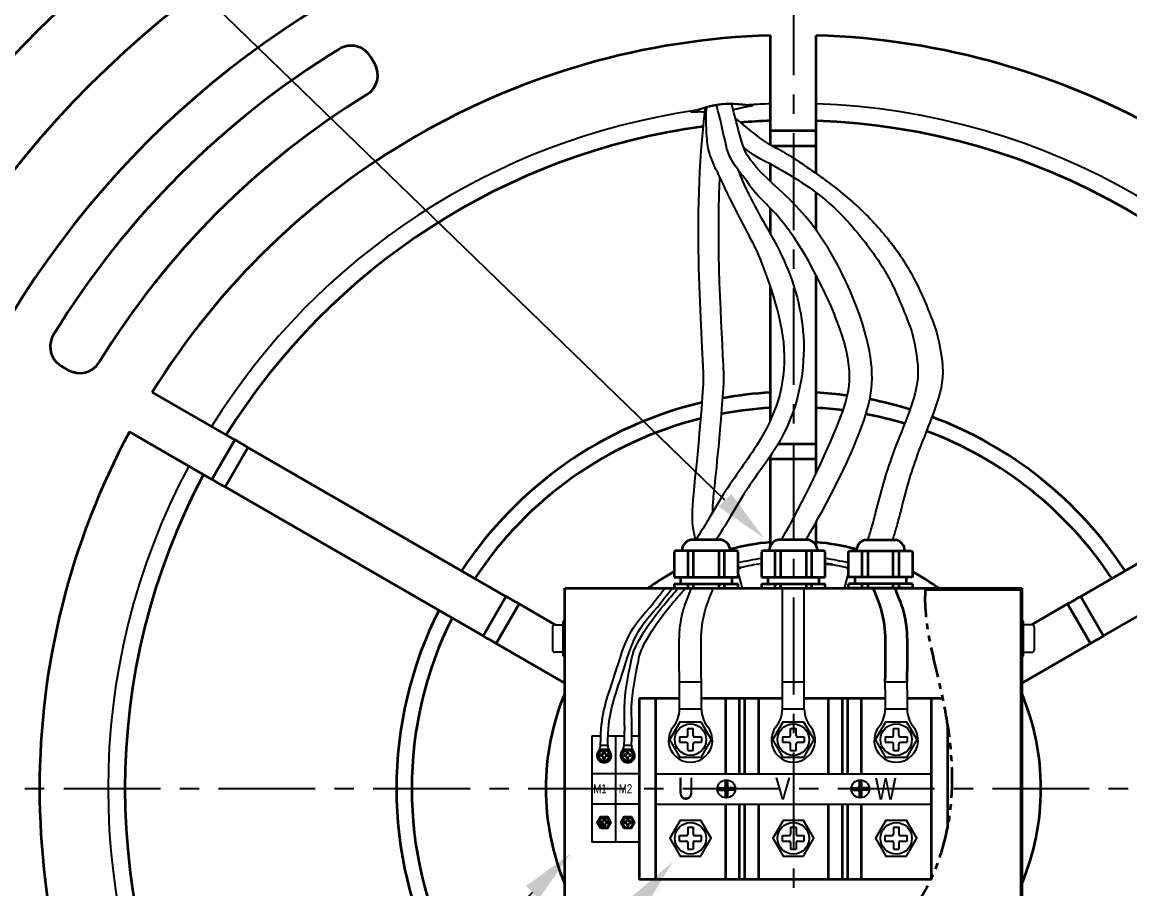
# Model space of a CAD drawing. Header units: millimetres. Extents: x -13 to 15102, y -1400 to 6249.
# Drawn here: x 3370 to 4097, y 4466 to 5035 of the extents above; entities that cross this region are included whole.
import ezdxf
from ezdxf import colors
from ezdxf.entities.mleader import LeaderData, LeaderLine
from ezdxf.math import Vec2, Vec3

# ---------------------------------------------------------------- set-up
doc = ezdxf.new("R2010")
doc.units = ezdxf.units.MM
doc.header["$LTSCALE"] = 2
for name, pattern in [('CENTER', [10.16, 6.35, -1.27, 1.27, -1.27]), ('CENTER8', [6.35, 3.96875, -0.79375, 0.79375, -0.79375]), ('PHANTOM', [2.5, 1.25, -0.25, 0.25, -0.25, 0.25, -0.25])]:
    doc.linetypes.add(name, pattern=pattern)
for name, color, linetype in [('1轮廓实线层', 7, 'Continuous'), ('3中心线层', 1, 'CENTER8'), ('C', 1, 'CENTER'), ('D', 3, 'Continuous')]:
    doc.layers.add(name, color=color, linetype=linetype)
doc.layers.add('도면(외곽선)', color=7, linetype='Continuous', lineweight=35)
doc.styles.add('ROMANS', font='romans.shx', dxfattribs={"width": 0.8, "height": 3})
doc.styles.get("Standard").update_dxf_attribs({"font": 'isocp.shx', "height": 34, "bigfont": 'whgtxt.shx'})

msp = doc.modelspace()

# ---------------------------------------------------------------- linework, layer by layer
at = {"lineweight": 35}
for p, q in [((3861.44138, 4963.80868), (3861.44138, 5026.2846)), ((3891.44138, 4963.80868), (3891.44138, 5026.2846)), ((3601.69201, 5007.68852), (3599.19109, 5012.02022)), ((3861.44138, 4963.80868), (3891.44138, 4963.80868)), ((3861.44138, 4954.19884), (3861.44138, 4963.80868)), ((3891.44138, 4953.80866), (3891.44138, 4963.80868)), ((3862.10876, 4953.80866), (3891.44138, 4953.80866)), ((3891.44138, 4935.58011), (3891.44138, 4953.80866)), ((3861.44138, 4930.35004), (3861.44138, 4941.85984)), ((3891.44138, 4898.3281), (3891.44138, 4923.06743)), ((3861.44138, 4895.80664), (3861.44138, 4912.75017)), ((3891.44138, 4758.24223), (3891.44138, 4868.86895)), ((3861.44138, 4773.68862), (3861.44138, 4860.84248)), ((3396.22982, 4809.05896), (3400.56153, 4806.55804)), ((3509.8184, 4760.79904), (3455.71264, 4792.03703)), ((3494.81841, 4734.81829), (3440.71265, 4766.05626)), ((3494.81841, 4734.81829), (3509.8184, 4760.79904)), ((3503.47867, 4729.81829), (3518.47865, 4755.79905)), ((3687.84416, 4658.01583), (3518.47865, 4755.79905)), ((3866.48353, 4758.24223), (3891.44138, 4758.24223)), ((3891.44138, 4748.24222), (3891.44138, 4758.24223)), ((4065.0386, 4658.01583), (4234.40411, 4755.79905)), ((3861.44138, 4748.24222), (3861.44138, 4750.32753)), ((3861.44138, 4748.24222), (3891.44138, 4748.24222)), ((3861.44138, 4691.38156), (3861.44138, 4748.24222)), ((3891.44138, 4738.76653), (3891.44138, 4748.24222)), ((3672.84416, 4632.03506), (3503.47867, 4729.81829)), ((4080.0386, 4632.03506), (4249.40409, 4729.81829)), ((3891.44138, 4691.38151), (3891.44138, 4706.91317)), ((3726.44138, 4400.30867), (3726.44138, 4663.30867)), ((3726.44138, 4663.30867), (4026.44138, 4663.30867)), ((4026.44138, 4663.30867), (4026.44138, 4400.30867)), ((3672.84416, 4632.03506), (3687.84416, 4658.01583)), ((3681.50442, 4627.03507), (3696.50442, 4653.01582)), ((3720.13723, 4639.37141), (3696.50442, 4653.01582)), ((4032.74553, 4639.37141), (4056.37834, 4653.01582)), ((4056.37834, 4653.01582), (4071.37834, 4627.03507)), ((4065.0386, 4658.01583), (4080.0386, 4632.03506)), ((3726.44138, 4601.0907), (3681.50442, 4627.03507)), ((4026.44138, 4601.0907), (4071.37834, 4627.03507))]:
    msp.add_line(p, q, dxfattribs=at)
at = {"color": 4, "lineweight": 35}
for p, q in [((3798.25359, 4670.5811), (3840.14896, 4670.5811)), ((3802.36335, 4670.5811), (3802.36335, 4666.2099)), ((3836.03919, 4670.5811), (3836.03919, 4666.2099)), ((3855.49369, 4670.5811), (3897.38907, 4670.5811)), ((3859.60346, 4670.5811), (3859.60346, 4666.2099)), ((3893.2793, 4670.5811), (3893.2793, 4666.2099)), ((3954.62918, 4670.5811), (3912.7338, 4670.5811)), ((3916.84357, 4670.5811), (3916.84357, 4666.2099)), ((3950.51941, 4670.5811), (3950.51941, 4666.2099)), ((3798.25359, 4666.2099), (3840.14896, 4666.2099)), ((3798.25359, 4663.30867), (3840.14896, 4663.30867)), ((3855.49369, 4666.2099), (3897.38907, 4666.2099)), ((3855.49369, 4663.30867), (3897.38907, 4663.30867)), ((3954.62918, 4666.2099), (3912.7338, 4666.2099)), ((3954.62918, 4663.30867), (3912.7338, 4663.30867))]:
    msp.add_line(p, q, dxfattribs=at)
at = {"color": 2}
msp.add_line((4025.44138, 4662.30867), (4025.44138, 4423.9853), dxfattribs=at)
at = {"color": 7, "linetype": 'Continuous'}
for p, q in [((3719.87158, 4639.37141), (3725.44158, 4639.37141)), ((4033.01118, 4639.37141), (4027.44118, 4639.37141)), ((3718.37157, 4637.87142), (3718.37157, 4622.87142)), ((4034.51119, 4637.87142), (4034.51119, 4622.87142)), ((3725.44158, 4621.37141), (3719.87157, 4621.37141)), ((4027.44118, 4621.37141), (4033.01119, 4621.37141))]:
    msp.add_line(p, q, dxfattribs=at)
at = {"color": 4}
for p, q in [((3744.21184, 4566.4695), (3750.12155, 4566.4695)), ((3744.21184, 4566.4695), (3744.21184, 4496.76919)), ((3754.87355, 4566.4695), (3765.70361, 4566.4695)), ((3759.70161, 4566.4695), (3759.70161, 4496.76919)), ((3770.45561, 4566.4695), (3775.19138, 4566.4695)), ((3801.77199, 4565.81934), (3801.77199, 4562.21934)), ((3816.11077, 4565.81934), (3816.11077, 4562.21934)), ((3869.27199, 4565.81934), (3869.27199, 4562.21934)), ((3883.61077, 4565.81934), (3883.61077, 4562.21934)), ((3936.77199, 4565.81934), (3936.77199, 4562.21934)), ((3951.11077, 4565.81934), (3951.11077, 4562.21934)), ((3749.89197, 4554.2784), (3749.89197, 4553.0904)), ((3754.62377, 4554.2784), (3754.62377, 4553.0904)), ((3765.38174, 4554.2784), (3765.38174, 4553.0904)), ((3770.11354, 4554.2784), (3770.11354, 4553.0904)), ((3775.19138, 4541.51934), (3744.21184, 4541.51934)), ((3785.99138, 4541.51934), (3966.89138, 4541.51934)), ((3775.19138, 4521.71934), (3744.21184, 4521.71934)), ((3785.99138, 4521.71934), (3966.89138, 4521.71934)), ((3749.89197, 4508.96029), (3749.89197, 4510.14829)), ((3754.62377, 4508.96029), (3754.62377, 4510.14829)), ((3765.38174, 4508.96029), (3765.38174, 4510.14829)), ((3770.11354, 4508.96029), (3770.11354, 4510.14829)), ((3801.77199, 4497.41934), (3801.77199, 4501.01934)), ((3816.11077, 4497.41934), (3816.11077, 4501.01934)), ((3869.27199, 4497.41934), (3869.27199, 4501.01934)), ((3883.61077, 4497.41934), (3883.61077, 4501.01934)), ((3936.77199, 4497.41934), (3936.77199, 4501.01934)), ((3951.11077, 4497.41934), (3951.11077, 4501.01934)), ((3775.19138, 4496.76919), (3744.21184, 4496.76919))]:
    msp.add_line(p, q, dxfattribs=at)
at = {"flags": 128}
for points in [[(3846.70529, 4980.65179), (3846.7951, 4980.63838), (3847.30867, 4980.62923)], [(3812.20793, 4977.02595), (3812.12288, 4976.99418), (3811.62242, 4976.87846)]]:
    msp.add_lwpolyline(points, dxfattribs=at)
at = {"lineweight": 35, "flags": 128}
for points in [[(3518.47865, 4755.79905), (3516.59485, 4756.88667), (3514.89147, 4757.87012), (3513.39763, 4758.73258), (3512.13892, 4759.45931), (3511.13685, 4760.03785), (3510.4086, 4760.45831), (3509.96657, 4760.7135), (3509.8184, 4760.79904)], [(3503.47867, 4729.81829), (3501.59486, 4730.9059), (3499.89145, 4731.88936), (3498.39764, 4732.75182), (3497.13891, 4733.47854), (3496.13687, 4734.05708), (3495.40859, 4734.47754), (3494.96659, 4734.73274), (3494.81841, 4734.81829)], [(3696.50442, 4653.01582), (3695.3716, 4653.66986), (3694.24365, 4654.32109), (3693.12536, 4654.96673), (3692.02154, 4655.60401), (3690.93693, 4656.23022), (3689.87615, 4656.84266), (3688.84376, 4657.43872), (3687.84416, 4658.01583)], [(4056.37834, 4653.01582), (4057.51116, 4653.66986), (4058.63912, 4654.32109), (4059.7574, 4654.96673), (4060.86122, 4655.60401), (4061.94583, 4656.23022), (4063.00662, 4656.84266), (4064.039, 4657.43872), (4065.0386, 4658.01583)], [(3681.50442, 4627.03507), (3680.3716, 4627.68909), (3679.24365, 4628.34033), (3678.12536, 4628.98596), (3677.02154, 4629.62326), (3675.93693, 4630.24946), (3674.87614, 4630.8619), (3673.84376, 4631.45795), (3672.84416, 4632.03506)], [(4071.37834, 4627.03507), (4072.51116, 4627.68909), (4073.63912, 4628.34033), (4074.7574, 4628.98596), (4075.86122, 4629.62326), (4076.94583, 4630.24946), (4078.00662, 4630.8619), (4079.039, 4631.45795), (4080.0386, 4632.03506)]]:
    msp.add_lwpolyline(points, dxfattribs=at)
at = {"color": 2}
msp.add_lwpolyline([(3963.26937, 4662.30867), (4025.44138, 4662.30867)], dxfattribs=at)
for points in [[(3725.44158, 4641.73156), (3726.44138, 4641.73156), (3726.44138, 4619.01126), (3725.44158, 4619.01126)], [(4027.44118, 4641.73156), (4026.44138, 4641.73156), (4026.44138, 4619.01126), (4027.44118, 4619.01126)]]:
    msp.add_lwpolyline(points, close=True)
at = {"color": 4}
for points in [[(3815.69638, 4575.71934), (3822.45138, 4564.01934), (3815.69638, 4552.31934), (3802.18638, 4552.31934), (3795.43138, 4564.01934), (3802.18638, 4575.71934)], [(3883.19638, 4575.71934), (3889.95138, 4564.01934), (3883.19638, 4552.31934), (3869.68638, 4552.31934), (3862.93138, 4564.01934), (3869.68638, 4575.71934)], [(3950.69638, 4575.71934), (3957.45138, 4564.01934), (3950.69638, 4552.31934), (3937.18638, 4552.31934), (3930.43138, 4564.01934), (3937.18638, 4575.71934)], [(3750.02872, 4557.5454), (3747.79957, 4553.6844), (3750.02872, 4549.8234), (3754.48702, 4549.8234), (3756.71617, 4553.6844), (3754.48702, 4557.5454)], [(3765.51849, 4557.5454), (3763.28934, 4553.6844), (3765.51849, 4549.8234), (3769.97679, 4549.8234), (3772.20594, 4553.6844), (3769.97679, 4557.5454)], [(3750.02872, 4505.69329), (3747.79957, 4509.55429), (3750.02872, 4513.41529), (3754.48702, 4513.41529), (3756.71617, 4509.55429), (3754.48702, 4505.69329)], [(3765.51849, 4505.69329), (3763.28934, 4509.55429), (3765.51849, 4513.41529), (3769.97679, 4513.41529), (3772.20594, 4509.55429), (3769.97679, 4505.69329)], [(3815.69638, 4487.51934), (3822.45138, 4499.21934), (3815.69638, 4510.91934), (3802.18638, 4510.91934), (3795.43138, 4499.21934), (3802.18638, 4487.51934)], [(3883.19638, 4487.51934), (3889.95138, 4499.21934), (3883.19638, 4510.91934), (3869.68638, 4510.91934), (3862.93138, 4499.21934), (3869.68638, 4487.51934)], [(3950.69638, 4487.51934), (3957.45138, 4499.21934), (3950.69638, 4510.91934), (3937.18638, 4510.91934), (3930.43138, 4499.21934), (3937.18638, 4487.51934)]]:
    msp.add_lwpolyline(points, close=True, dxfattribs=at)
at = {"lineweight": 35}
for centre, radius, start, end in [((3876.44138, 4531.80867), 702.5, 32.3288971, 147.6711029), ((3876.44138, 4531.80867), 653.13304, 0, 180), ((3876.44138, 4531.80867), 600, 0, 180), ((3876.44138, 4531.80867), 494.70341, 91.737543, 148.262457), ((3876.44138, 4531.80867), 494.70341, 31.737543, 88.262457), ((3876.44138, 4531.80867), 569.70341, 121.54955146, 148.45044854), ((3586.20072, 5004.52024), 15, 30, 121.54955146), ((3588.70164, 5000.18851), 15, 301.56364937, 30), ((3876.44138, 4531.80867), 534.70341, 121.56364937, 148.43635063), ((3876.44138, 4531.80867), 438.66515, 97.73076961, 148.04040902), ((3876.44138, 4531.80867), 438.66515, 91.95959098, 94.53033236), ((3876.44138, 4531.80867), 438.66515, 31.95959098, 88.04040902), ((3403.72981, 4822.04933), 15, 148.45044854, 180), ((3403.72981, 4822.04933), 15, 180, 240), ((3408.06154, 4819.5484), 15, 240, 328.43635063), ((3876.44138, 4531.80867), 260.45279, 93.301606, 100.2391066), ((3876.44138, 4531.80867), 260.45279, 82.16833451, 86.698394), ((3876.44138, 4531.80867), 260.45279, 103.28050163, 146.698394), ((3876.44138, 4531.80867), 260.45279, 72.90995597, 78.89933864), ((3876.44138, 4531.80867), 250.45279, 93.43358648, 100.84355445), ((3876.44138, 4531.80867), 250.45279, 82.5061848, 86.56641352), ((3876.44138, 4531.80867), 250.45279, 73.05717998, 79.03241378), ((3876.44138, 4531.80867), 250.45279, 104.02040731, 146.56641352), ((3876.44138, 4531.80867), 260.45279, 33.301606, 69.55761962), ((3876.44138, 4531.80867), 494.70341, 151.737543, 208.262457), ((3876.44138, 4531.80867), 250.45279, 33.43358648, 69.59016553), ((3876.44138, 4531.80867), 438.66515, 151.95959098, 208.04040902), ((3876.44138, 4531.80867), 162.5, 95.29638091, 104.78167322), ((3876.44138, 4531.80867), 162.5, 75.21832678, 84.70361909), ((3876.44138, 4531.80867), 162.5, 118.7609073, 125.97915656), ((3876.44138, 4531.80867), 162.5, 54.02084344, 61.2390927), ((3876.44138, 4531.80867), 260.45279, 153.301606, 206.698394), ((3876.44138, 4531.80867), 250.45279, 153.43358648, 206.56641352), ((3876.44138, 4531.80867), 162.5, 157.38013505, 202.61986495), ((3876.44138, 4531.80867), 162.5, 0, 22.61986495), ((3876.44138, 4531.80867), 653.13304, 180, 222.40536687), ((3876.44138, 4531.80867), 600, 180, 221.2691386), ((3876.44138, 4531.80867), 162.5, 337.38013505, 0)]:
    msp.add_arc(centre, radius, start, end, dxfattribs=at)
for radius, start, end in [(449.76508, 91.91121129, 93.71382929), (449.76508, 31.91121129, 88.08878871), (449.76508, 98.28617071, 148.08878871), (449.76508, 151.91121129, 208.08878871), (152.5, 97.89521858, 103.76753062), (152.5, 76.23246938, 82.10478142)]:
    msp.add_arc((3876.44138, 4531.80867), radius, start, end)
at = {"color": 7, "linetype": 'Continuous'}
for centre, start, end in [((3719.87157, 4637.87141), 90, 180), ((4033.01119, 4637.87141), 0, 90), ((3719.87157, 4622.87141), 180, 270), ((4033.01119, 4622.87141), 270, 0)]:
    msp.add_arc(centre, 1.5, start, end, dxfattribs=at)
for points, knots in [([(3811.62243, 4976.87847), (3811.69197, 4976.89642), (3811.83088, 4976.93229), (3812.04928, 4976.99204), (3812.2747, 4977.05585), (3812.50791, 4977.124), (3812.74873, 4977.19619), (3812.99726, 4977.27231), (3813.25351, 4977.35218), (3813.5175, 4977.43565), (3813.78928, 4977.52255), (3814.06887, 4977.61274), (3814.3563, 4977.70605), (3814.84963, 4977.86693), (3815.57456, 4978.10438), (3816.56964, 4978.42675), (3817.62108, 4978.75901), (3819.09962, 4979.2084), (3821.08711, 4979.76758), (3823.65794, 4980.38204), (3826.37674, 4980.89536), (3829.17771, 4981.27), (3832.00317, 4981.48886), (3834.7696, 4981.55418), (3837.41964, 4981.48877), (3839.89799, 4981.32902), (3841.78368, 4981.15297), (3843.16756, 4981.00883), (3844.13946, 4980.9044), (3845.0459, 4980.80861), (3845.74211, 4980.74038), (3846.26155, 4980.69527), (3846.63142, 4980.66689), (3846.98286, 4980.64392), (3847.20003, 4980.63414), (3847.30867, 4980.62924)], [0, 0, 0, 0, 0.01046244, 0.020898955, 0.031314076, 0.041712365, 0.052098413, 0.06247683, 0.07285224, 0.083229278, 0.093612578, 0.104006772, 0.114416481, 0.124846309, 0.156293615, 0.187615808, 0.218863515, 0.249908915, 0.312411344, 0.374889407, 0.436967579, 0.499706717, 0.561863522, 0.624459765, 0.686916568, 0.749331801, 0.812016159, 0.843090673, 0.874291304, 0.905657572, 0.937077217, 0.952813139, 0.96853505, 0.984258748, 1, 1, 1, 1]), ([(3812.20729, 4977.02571), (3812.81699, 4977.19063), (3813.97263, 4977.50321), (3816.1519, 4978.197), (3818.34698, 4978.86797), (3820.66564, 4979.52059), (3822.97815, 4980.08772), (3825.20632, 4980.53758), (3827.1205, 4980.84963), (3828.98686, 4981.08888), (3831.02798, 4981.27574), (3833.39126, 4981.39229), (3836.02626, 4981.40215), (3838.85643, 4981.28521), (3841.72897, 4981.0619), (3844.53984, 4980.77805), (3845.95759, 4980.69533), (3846.70598, 4980.65167)], [0, 0, 0, 0, 0.085449812, 0.161961561, 0.229784932, 0.289013845, 0.355868264, 0.408482277, 0.452112544, 0.491967664, 0.539094188, 0.593979073, 0.657384469, 0.72888379, 0.809778911, 0.899586771, 1, 1, 1, 1]), ([(3847.30867, 4980.62924), (3847.38269, 4980.6267), (3847.53053, 4980.62162), (3847.74, 4980.61278), (3847.94002, 4980.60306), (3848.12975, 4980.59241), (3848.30941, 4980.58085), (3848.47895, 4980.56839), (3848.63838, 4980.55504), (3848.7877, 4980.54082), (3848.92691, 4980.52573), (3849.05601, 4980.50978), (3849.17499, 4980.49299), (3849.3564, 4980.46362), (3849.56141, 4980.4188), (3849.72732, 4980.35468), (3849.79646, 4980.28455), (3849.76861, 4980.20865), (3849.64404, 4980.12713), (3849.42212, 4980.04028), (3849.10507, 4979.94859), (3848.69419, 4979.85232), (3848.19206, 4979.75164), (3847.69779, 4979.66396), (3847.25786, 4979.59153), (3846.90405, 4979.53586), (3846.53039, 4979.47923), (3846.2637, 4979.44061), (3846.13029, 4979.42129)], [0, 0, 0, 0, 0.020893788, 0.041733933, 0.062531233, 0.083296546, 0.104040784, 0.124774884, 0.1455098, 0.166256481, 0.187025856, 0.207828814, 0.228676189, 0.249578744, 0.312296384, 0.375025262, 0.437244655, 0.499468345, 0.562065599, 0.624659636, 0.68709007, 0.749511362, 0.811811402, 0.87409813, 0.905601758, 0.937061088, 0.968514404, 1, 1, 1, 1]), ([(3813.02621, 4975.94191), (3812.93657, 4975.93598), (3812.75752, 4975.92412), (3812.50044, 4975.90817), (3812.25228, 4975.89362), (3812.01383, 4975.8806), (3811.78488, 4975.86911), (3811.56548, 4975.85916), (3811.35561, 4975.85077), (3811.15529, 4975.84394), (3810.9645, 4975.83871), (3810.78325, 4975.83506), (3810.61155, 4975.83303), (3810.34158, 4975.83232), (3810.01061, 4975.839), (3809.68034, 4975.86267), (3809.4449, 4975.90126), (3809.30497, 4975.95476), (3809.26041, 4976.02314), (3809.31275, 4976.10619), (3809.46077, 4976.20319), (3809.70394, 4976.31354), (3810.04045, 4976.43657), (3810.39866, 4976.54931), (3810.73121, 4976.6453), (3811.005, 4976.72039), (3811.29971, 4976.79789), (3811.51481, 4976.8516), (3811.62243, 4976.87847)], [0, 0, 0, 0, 0.020877771, 0.041704225, 0.062490301, 0.083247001, 0.103985376, 0.124716508, 0.145451493, 0.166201423, 0.186977366, 0.207790353, 0.228651357, 0.249571278, 0.312266479, 0.375012372, 0.437209035, 0.499454314, 0.56203799, 0.624664661, 0.68706183, 0.749492427, 0.811785144, 0.874099738, 0.905593911, 0.937050191, 0.968506306, 1, 1, 1, 1]), ([(3818.4663, 4975.89292), (3818.45058, 4975.89354), (3817.75213, 4975.92119), (3816.85147, 4975.9576), (3815.80539, 4975.98608), (3815.19383, 4975.99675), (3814.60934, 4975.99943), (3814.05282, 4975.99235), (3813.52205, 4975.97531), (3813.19127, 4975.95303), (3813.02621, 4975.94191)], [0.811113221, 0.811113221, 0.811113221, 0.811113221, 0.8125467275, 0.874854329, 0.8961350597, 0.9172041461, 0.9380927647, 0.9588329676, 0.9794575667, 1, 1, 1, 1]), ([(3846.13029, 4979.42129), (3846.04926, 4979.41008), (3845.88709, 4979.38764), (3845.63625, 4979.34802), (3845.37968, 4979.30426), (3845.11682, 4979.25611), (3844.84782, 4979.20387), (3844.57263, 4979.14772), (3844.29126, 4979.08784), (3844.0037, 4979.02441), (3843.70994, 4978.95761), (3843.40999, 4978.88761), (3843.10382, 4978.81459), (3842.28636, 4978.61601), (3840.89236, 4978.26037), (3838.92428, 4977.76138), (3837.57744, 4977.44085), (3836.94102, 4977.29727)], [0, 0, 0, 0, 0.0102355146, 0.0204873808, 0.0307597931, 0.0410569162, 0.0513828802, 0.0617417763, 0.0721376524, 0.0825745094, 0.0930562971, 0.1035869112, 0.1141701896, 0.1248099101, 0.1871341871, 0.249910163, 0.3042754228, 0.3042754228, 0.3042754228, 0.3042754228])]:
    msp.add_open_spline(points, degree=3, knots=knots)
at = {"color": 4}
for points, knots in [([(3846.01225, 4930.6877), (3841.36353, 4936.3582), (3838.79638, 4939.97787), (3833.97763, 4945.97921), (3832.11535, 4955.03377), (3830.1491, 4963.15147), (3828.45525, 4971.80223), (3826.15644, 4980.02952)], [42.676913809, 42.676913809, 42.676913809, 42.676913809, 44.359541706, 51.036180295, 51.036180295, 51.036180295, 77.425281746, 77.425281746, 77.425281746, 77.425281746]), ([(3849.40154, 4943.25141), (3847.12109, 4945.68134), (3844.42204, 4949.51509), (3842.11927, 4957.75799), (3840.03212, 4965.63352), (3837.94497, 4973.50905), (3835.85781, 4981.38458)], [46.397122611, 46.397122611, 46.397122611, 46.397122611, 50.229160822, 50.229160822, 50.229160822, 74.671371731, 74.671371731, 74.671371731, 74.671371731]), ([(3812.35657, 4695.0611), (3812.14631, 4695.78476), (3810.47192, 4702.15739), (3808.84865, 4712.92224), (3814.025, 4750.22025), (3817.54667, 4797.55061), (3817.07588, 4835.68499), (3809.33007, 4902.10075), (3818.84187, 4978.99907)], [7.351313336, 7.351313336, 7.351313336, 7.351313336, 9.828645469, 28.750120875, 42.720741881, 42.720741881, 42.720741881, 67.281942831, 67.281942831, 67.281942831, 67.281942831]), ([(3826.16766, 4937.25347), (3824.85492, 4940.09893), (3822.64384, 4944.89159), (3820.44106, 4951.92752), (3819.77908, 4958.63207), (3819.31116, 4965.02673), (3819.2744, 4971.32984), (3819.07483, 4975.88694), (3819.58586, 4978.53165), (3819.72518, 4979.25264)], [0, 0, 0, 0, 9.398935276, 15.830759652, 21.991139352, 29.550050565, 35.060244095, 40.928042339, 43.127250405, 43.127250405, 43.127250405, 43.127250405]), ([(3868.17534, 4950.75217), (3863.44179, 4952.79983), (3858.31657, 4955.7843), (3852.65765, 4960.34562), (3847.89996, 4964.18051), (3843.14226, 4968.0154), (3838.38457, 4971.85028)], [47.751324765, 47.751324765, 47.751324765, 47.751324765, 50.76251293, 50.76251293, 50.76251293, 69.094948369, 69.094948369, 69.094948369, 69.094948369]), ([(3868.17534, 4950.75217), (3875.04121, 4946.84294), (3894.78939, 4933.7179), (3919.31559, 4914.36494), (3940.28807, 4891.76771), (3954.2039, 4870.75887), (3964.23743, 4848.4495), (3968.59902, 4836.66475), (3970.47919, 4831.73966)], [0, 0, 0, 0, 23.740404763, 46.735227256, 76.113372475, 109.713838302, 131.779382585, 147.619115647, 147.619115647, 147.619115647, 147.619115647]), ([(3826.16766, 4937.25347), (3828.42727, 4931.85725), (3848.47136, 4891.20755), (3849.52659, 4893.2092), (3878.69253, 4818.51858), (3861.63532, 4766.91419), (3835.11004, 4733.26596), (3822.14971, 4710.53768), (3815.43763, 4699.9214), (3812.35657, 4695.0611)], [0, 0, 0, 0, 17.530010068, 62.959884591, 122.288453196, 187.716399788, 228.607217353, 249.005787712, 266.269298727, 266.269298727, 266.269298727, 266.269298727]), ([(3839.94194, 4938.31322), (3842.20155, 4932.917), (3850.31705, 4913.53621), (3872.96443, 4879.40924), (3888.59853, 4823.16392), (3875.5313, 4766.12077), (3848.36635, 4733.34448), (3835.4732, 4710.52463), (3828.75155, 4699.9214), (3825.67049, 4695.0611)], [0, 0, 0, 0, 17.530010068, 62.959884591, 122.288453196, 187.716399788, 228.607217353, 249.005787712, 266.269298727, 266.269298727, 266.269298727, 266.269298727]), ([(3884.76404, 4695.0611), (3899.31553, 4720.54547), (3924.562, 4767.97921), (3933.02123, 4818.74285), (3894.62052, 4905.81872), (3855.7371, 4934.16296), (3849.40154, 4943.25141)], [0, 0, 0, 0, 87.466283373, 144.324298404, 204.055731399, 235.083749905, 235.083749905, 235.083749905, 235.083749905]), ([(3861.44138, 4941.85984), (3868.34316, 4937.98117), (3881.92997, 4930.34563), (3903.80592, 4914.01109), (3922.87739, 4892.31463), (3939.07125, 4868.82787), (3947.90309, 4848.49504), (3952.36137, 4836.6778), (3954.22438, 4831.73966)], [0, 0, 0, 0, 23.740404763, 46.735227256, 81.513853301, 109.88734755, 131.952891832, 147.792624894, 147.792624894, 147.792624894, 147.792624894]), ([(3823.50569, 4713.101), (3823.57497, 4715.99211), (3824.3195, 4728.46394), (3827.33892, 4750.22025), (3830.86059, 4797.55061), (3830.48753, 4827.76819), (3825.54654, 4875.74347), (3828.2436, 4932.62081)], [23.534449406, 23.534449406, 23.534449406, 23.534449406, 28.750120875, 42.720741881, 42.720741881, 42.720741881, 62.182973058, 62.182973058, 62.182973058, 62.182973058]), ([(3868.66664, 4695.0611), (3883.21813, 4720.54547), (3906.89973, 4769.66754), (3920.448, 4814.94063), (3873.93478, 4906.08585), (3851.30045, 4921.37526), (3846.01225, 4930.6877)], [0, 0, 0, 0, 87.466283373, 144.324298404, 204.055731399, 236.147659556, 236.147659556, 236.147659556, 236.147659556]), ([(3954.22438, 4831.73966), (3956.52642, 4821.66069), (3960.89795, 4802.5209), (3951.20203, 4775.41901), (3942.11781, 4753.22406), (3935.25922, 4732.53471), (3931.26974, 4716.45287), (3927.92672, 4703.85058), (3926.08216, 4697.74366), (3925.27191, 4695.0611)], [0, 0, 0, 0, 30.338838801, 57.612972316, 83.835988681, 102.852106123, 122.822324363, 133.553227733, 141.959537458, 141.959537458, 141.959537458, 141.959537458]), ([(3970.47919, 4831.73966), (3972.78123, 4821.66069), (3977.15276, 4802.5209), (3967.45684, 4775.41901), (3958.37262, 4753.22406), (3951.51403, 4732.53471), (3947.52455, 4716.45287), (3944.18153, 4703.85058), (3942.33697, 4697.74366), (3941.52671, 4695.0611)], [0, 0, 0, 0, 30.338838801, 57.612972316, 83.835988681, 102.852106123, 122.822324363, 133.553227733, 141.959537458, 141.959537458, 141.959537458, 141.959537458]), ([(3749.88187, 4560.26339), (3750.2235, 4571.50992), (3751.30662, 4582.25645), (3755.44656, 4595.1729), (3757.9603, 4602.57112), (3765.91839, 4627.01339), (3766.68268, 4634.12774), (3782.51822, 4650.90815), (3785.31152, 4654.65236), (3788.43794, 4658.7667), (3792.20567, 4663.30867)], [2.607884902, 2.607884902, 2.607884902, 2.607884902, 17.778788396, 32.452113137, 32.452113137, 32.452113137, 68.049161166, 68.049161166, 68.049161166, 71.416456595, 71.416456595, 71.416456595, 71.416456595]), ([(3754.63387, 4560.26339), (3754.9755, 4571.50992), (3756.05862, 4582.25645), (3760.19856, 4595.1729), (3762.7123, 4602.57112), (3770.67039, 4627.01339), (3771.43468, 4634.12774), (3787.27022, 4650.90815), (3790.06352, 4654.65236), (3793.18994, 4658.7667), (3796.95767, 4663.30867)], [2.607884902, 2.607884902, 2.607884902, 2.607884902, 17.778788396, 32.452113137, 32.452113137, 32.452113137, 68.049161166, 68.049161166, 68.049161166, 71.416456596, 71.416456596, 71.416456596, 71.416456596]), ([(3765.37164, 4560.26339), (3766.24325, 4571.92587), (3764.19553, 4586.81767), (3768.1122, 4606.09083), (3769.97938, 4615.50325), (3771.39079, 4626.68724), (3783.86227, 4643.31746), (3793.13224, 4654.33675), (3795.64811, 4657.32739), (3798.16399, 4660.31803), (3800.67986, 4663.30867)], [2.913641421, 2.913641421, 2.913641421, 2.913641421, 17.778788396, 38.448204406, 38.448204406, 38.448204406, 58.199265855, 58.199265855, 58.199265855, 66.015541103, 66.015541103, 66.015541103, 66.015541103]), ([(3770.12364, 4560.26339), (3770.99525, 4571.92587), (3768.94753, 4586.81767), (3772.8642, 4606.09083), (3774.73138, 4615.50325), (3776.14279, 4626.68724), (3788.61427, 4643.31746), (3797.88424, 4654.33675), (3800.40011, 4657.32739), (3802.91599, 4660.31803), (3805.43186, 4663.30867)], [2.913641421, 2.913641421, 2.913641421, 2.913641421, 17.778788396, 38.448204406, 38.448204406, 38.448204406, 58.199265855, 58.199265855, 58.199265855, 66.015541103, 66.015541103, 66.015541103, 66.015541103]), ([(3801.74138, 4601.59569), (3801.09767, 4629.50937), (3801.37056, 4640.25111), (3805.44842, 4652.89406), (3809.20144, 4662.30867)], [0, 0, 0, 0, 20.86034269, 24.891505997, 24.891505997, 24.891505997, 24.891505997]), ([(3816.14138, 4601.59569), (3815.49767, 4629.62366), (3815.77038, 4640.35833), (3819.84306, 4652.99172), (3823.55589, 4662.30867)], [0, 0, 0, 0, 20.86034269, 24.87514245, 24.87514245, 24.87514245, 24.87514245])]:
    msp.add_open_spline(points, degree=3, knots=knots, dxfattribs=at)
msp.add_open_spline([(3861.44138, 4941.85984), (3855.58367, 4944.33585), (3849.4488, 4947.84926), (3843.46284, 4953.14859)], degree=3, dxfattribs=at)
at = {"color": 0, "linetype": 'PHANTOM', "lineweight": 35, "ltscale": 8}
msp.add_open_spline([(3726.44138, 4423.79826), (3770.61636, 4432.33013), (3912.1641, 4386.6898), (3987.52588, 4488.58467), (3979.30973, 4584.15906), (3961.49458, 4640.95916), (3963.34604, 4663.30867)], degree=3, knots=[7.21324621, 7.21324621, 7.21324621, 7.21324621, 108.875694329, 212.199349261, 313.564503943, 385.018814043, 385.018814043, 385.018814043, 385.018814043], dxfattribs=at)
at = {"color": 4, "lineweight": 35}
for points, knots in [([(3936.74138, 4601.59569), (3937.38509, 4629.62366), (3937.11085, 4640.41866), (3932.99381, 4653.13378), (3928.9278, 4663.30867)], [0, 0, 0, 0, 20.86034269, 25.014934364, 25.014934364, 25.014934364, 25.014934364]), ([(3951.14138, 4601.59569), (3951.78509, 4629.50937), (3951.51431, 4640.16804), (3947.49719, 4652.69862), (3944.19815, 4661.00952), (3943.89394, 4661.7759), (3943.58972, 4662.54229), (3943.2855, 4663.30867)], [0, 0, 0, 0, 20.86034269, 24.699002935, 24.699002935, 24.699002935, 26.348109957, 26.348109957, 26.348109957, 26.348109957])]:
    msp.add_open_spline(points, degree=3, knots=knots, dxfattribs=at)
at = {"layer": '1轮廓实线层', "color": 4, "lineweight": 35}
for p, q in [((3829.28125, 4695.0611), (3809.12125, 4695.0611)), ((3886.52136, 4695.0611), (3866.36136, 4695.0611)), ((3923.60151, 4695.0611), (3943.76151, 4695.0611)), ((3798.87225, 4687.86109), (3798.25359, 4687.32528)), ((3798.25359, 4687.32528), (3798.25359, 4670.5811)), ((3839.10406, 4687.86109), (3798.87225, 4687.86109)), ((3803.36124, 4688.00657), (3803.36124, 4687.86109)), ((3807.1462, 4687.86109), (3807.1462, 4670.5811)), ((3810.88743, 4670.5811), (3810.88743, 4687.86109)), ((3827.51511, 4687.86109), (3827.51511, 4670.5811)), ((3831.25634, 4670.5811), (3831.25634, 4687.86109)), ((3839.53025, 4687.86109), (3839.10406, 4687.86109)), ((3840.14896, 4687.32528), (3839.53025, 4687.86109)), ((3840.14896, 4670.5811), (3840.14896, 4687.32528)), ((3856.11236, 4687.86109), (3855.49369, 4687.32528)), ((3855.49369, 4687.32528), (3855.49369, 4670.5811)), ((3896.34417, 4687.86109), (3856.11236, 4687.86109)), ((3860.60135, 4688.00657), (3860.60135, 4687.86109)), ((3864.38631, 4687.86109), (3864.38631, 4670.5811)), ((3868.12754, 4670.5811), (3868.12754, 4687.86109)), ((3884.75522, 4687.86109), (3884.75522, 4670.5811)), ((3888.49645, 4670.5811), (3888.49645, 4687.86109)), ((3896.77036, 4687.86109), (3896.34417, 4687.86109)), ((3897.38907, 4687.32528), (3896.77036, 4687.86109)), ((3897.38907, 4670.5811), (3897.38907, 4687.32528)), ((3912.7338, 4687.32528), (3913.35251, 4687.86109)), ((3912.7338, 4670.5811), (3912.7338, 4687.32528)), ((3913.35251, 4687.86109), (3913.7787, 4687.86109)), ((3913.7787, 4687.86109), (3954.01051, 4687.86109)), ((3921.62642, 4670.5811), (3921.62642, 4687.86109)), ((3925.36765, 4687.86109), (3925.36765, 4670.5811)), ((3941.99533, 4670.5811), (3941.99533, 4687.86109)), ((3945.73656, 4687.86109), (3945.73656, 4670.5811)), ((3949.52152, 4688.00657), (3949.52152, 4687.86109)), ((3954.01051, 4687.86109), (3954.62918, 4687.32528)), ((3954.62918, 4687.32528), (3954.62918, 4670.5811)), ((3798.25359, 4666.2099), (3798.25359, 4663.30867)), ((3807.1462, 4666.2099), (3807.1462, 4663.30867)), ((3810.88743, 4663.30867), (3810.88743, 4666.2099)), ((3827.51511, 4666.2099), (3827.51511, 4663.30867)), ((3831.25634, 4663.30867), (3831.25634, 4666.2099)), ((3840.14896, 4663.30867), (3840.14896, 4666.2099)), ((3855.49369, 4666.2099), (3855.49369, 4663.30867)), ((3864.38631, 4666.2099), (3864.38631, 4663.30867)), ((3868.12754, 4663.30867), (3868.12754, 4666.2099)), ((3884.75522, 4666.2099), (3884.75522, 4663.30867)), ((3888.49645, 4663.30867), (3888.49645, 4666.2099)), ((3897.38907, 4663.30867), (3897.38907, 4666.2099)), ((3912.7338, 4663.30867), (3912.7338, 4666.2099)), ((3921.62642, 4663.30867), (3921.62642, 4666.2099)), ((3925.36765, 4666.2099), (3925.36765, 4663.30867)), ((3941.99533, 4663.30867), (3941.99533, 4666.2099)), ((3945.73656, 4666.2099), (3945.73656, 4663.30867)), ((3954.62918, 4666.2099), (3954.62918, 4663.30867))]:
    msp.add_line(p, q, dxfattribs=at)
at = {"layer": '1轮廓实线层'}
for p, q in [((3843.09014, 4663.30867), (3840.22724, 4673.99319)), ((3912.65553, 4673.99319), (3909.79262, 4663.30867)), ((3750.33034, 4509.27269), (3750.85373, 4505.32476))]:
    msp.add_line(p, q, dxfattribs=at)
at = {"layer": '1轮廓实线层', "color": 4, "lineweight": 35}
for centre, start, end in [((3810.56126, 4688.00657), 101.53695903, 180), ((3827.84126, 4688.00657), 358.84229023, 78.46304097), ((3867.80137, 4688.00657), 101.53695903, 180), ((3885.08137, 4688.00657), 358.84229023, 78.46304097), ((3925.0415, 4688.00657), 101.53695903, 181.15770977), ((3942.3215, 4688.00657), 0, 78.46304097)]:
    msp.add_arc(centre, 7.2, start, end, dxfattribs=at)
at = {"layer": '1轮廓实线层'}
for centre, radius, start, end in [((3842.49201, 4674.5906), 2.34224, 120.33946657, 194.77706121), ((3876.44138, 4531.80867), 149.10324, 98.07626898, 103.3815655), ((3876.44138, 4531.80867), 149.10324, 76.6184345, 80), ((3910.39398, 4674.59131), 2.3393, 345.1859978, 76.27331863)]:
    msp.add_arc(centre, radius, start, end, dxfattribs=at)
at = {"layer": '1轮廓实线层', "lineweight": 35}
for centre, radius, start, end in [((3842.48021, 4674.60622), 2.32279, 103.60849101, 120.28297949), ((3876.44138, 4531.80867), 149.10324, 80, 81.92373102)]:
    msp.add_arc(centre, radius, start, end, dxfattribs=at)
at = {"layer": '3中心线层', "linetype": 'CENTER', "ltscale": 5}
for p, q in [((3876.44138, 5368.3733), (3876.44138, 3575.25731)), ((3092.77749, 4531.80867), (4660.10528, 4531.80867))]:
    msp.add_line(p, q, dxfattribs=at)
at = {"layer": 'C', "color": 4, "linetype": 'ByBlock'}
for p, q in [((3801.77199, 4565.81934), (3806.24138, 4565.81934)), ((3807.14138, 4566.71934), (3807.14138, 4571.21934)), ((3810.74138, 4566.71934), (3810.74138, 4571.21934)), ((3811.64138, 4565.81934), (3816.11077, 4565.81934)), ((3869.27199, 4565.81934), (3873.74138, 4565.81934)), ((3874.64138, 4566.71934), (3874.64138, 4571.21934)), ((3878.24138, 4566.71934), (3878.24138, 4571.21934)), ((3879.14138, 4565.81934), (3883.61077, 4565.81934)), ((3936.77199, 4565.81934), (3941.24138, 4565.81934)), ((3942.14138, 4566.71934), (3942.14138, 4571.21934)), ((3945.74138, 4566.71934), (3945.74138, 4571.21934)), ((3946.64138, 4565.81934), (3951.11077, 4565.81934)), ((3801.77199, 4562.21934), (3806.24138, 4562.21934)), ((3807.14138, 4556.81934), (3807.14138, 4561.31934)), ((3810.74138, 4556.81934), (3810.74138, 4561.31934)), ((3811.64138, 4562.21934), (3816.11077, 4562.21934)), ((3869.27199, 4562.21934), (3873.74138, 4562.21934)), ((3874.64138, 4556.81934), (3874.64138, 4561.31934)), ((3878.24138, 4556.81934), (3878.24138, 4561.31934)), ((3879.14138, 4562.21934), (3883.61077, 4562.21934)), ((3936.77199, 4562.21934), (3941.24138, 4562.21934)), ((3942.14138, 4556.81934), (3942.14138, 4561.31934)), ((3945.74138, 4556.81934), (3945.74138, 4561.31934)), ((3946.64138, 4562.21934), (3951.11077, 4562.21934)), ((3751.36687, 4554.2784), (3749.89197, 4554.2784)), ((3751.36687, 4553.0904), (3749.89197, 4553.0904)), ((3751.66387, 4554.5754), (3751.66387, 4556.0604)), ((3751.66387, 4551.3084), (3751.66387, 4552.7934)), ((3752.85187, 4554.5754), (3752.85187, 4556.0604)), ((3752.85187, 4551.3084), (3752.85187, 4552.7934)), ((3754.62377, 4554.2784), (3753.14887, 4554.2784)), ((3754.62377, 4553.0904), (3753.14887, 4553.0904)), ((3766.85664, 4554.2784), (3765.38174, 4554.2784)), ((3766.85664, 4553.0904), (3765.38174, 4553.0904)), ((3767.15364, 4554.5754), (3767.15364, 4556.0604)), ((3767.15364, 4551.3084), (3767.15364, 4552.7934)), ((3768.34164, 4554.5754), (3768.34164, 4556.0604)), ((3768.34164, 4551.3084), (3768.34164, 4552.7934)), ((3770.11354, 4554.2784), (3768.63864, 4554.2784)), ((3770.11354, 4553.0904), (3768.63864, 4553.0904)), ((3751.36687, 4510.14829), (3749.89197, 4510.14829)), ((3751.36687, 4508.96029), (3749.89197, 4508.96029)), ((3751.66387, 4511.93029), (3751.66387, 4510.44529)), ((3751.66387, 4508.66329), (3751.66387, 4507.17829)), ((3752.85187, 4511.93029), (3752.85187, 4510.44529)), ((3752.85187, 4508.66329), (3752.85187, 4507.17829)), ((3754.62377, 4510.14829), (3753.14887, 4510.14829)), ((3754.62377, 4508.96029), (3753.14887, 4508.96029)), ((3766.85664, 4510.14829), (3765.38174, 4510.14829)), ((3766.85664, 4508.96029), (3765.38174, 4508.96029)), ((3767.15364, 4511.93029), (3767.15364, 4510.44529)), ((3767.15364, 4508.66329), (3767.15364, 4507.17829)), ((3768.34164, 4511.93029), (3768.34164, 4510.44529)), ((3768.34164, 4508.66329), (3768.34164, 4507.17829)), ((3770.11354, 4510.14829), (3768.63864, 4510.14829)), ((3770.11354, 4508.96029), (3768.63864, 4508.96029)), ((3801.77199, 4501.01934), (3806.24138, 4501.01934)), ((3807.14138, 4506.41934), (3807.14138, 4501.91934)), ((3810.74138, 4506.41934), (3810.74138, 4501.91934)), ((3811.64138, 4501.01934), (3816.11077, 4501.01934)), ((3869.27199, 4501.01934), (3873.74138, 4501.01934)), ((3874.64138, 4506.41934), (3874.64138, 4501.91934)), ((3878.24138, 4506.41934), (3878.24138, 4501.91934)), ((3879.14138, 4501.01934), (3883.61077, 4501.01934)), ((3936.77199, 4501.01934), (3941.24138, 4501.01934)), ((3942.14138, 4506.41934), (3942.14138, 4501.91934)), ((3945.74138, 4506.41934), (3945.74138, 4501.91934)), ((3946.64138, 4501.01934), (3951.11077, 4501.01934)), ((3801.77199, 4497.41934), (3806.24138, 4497.41934)), ((3807.14138, 4496.51934), (3807.14138, 4492.01934)), ((3810.74138, 4496.51934), (3810.74138, 4492.01934)), ((3811.64138, 4497.41934), (3816.11077, 4497.41934)), ((3869.27199, 4497.41934), (3873.74138, 4497.41934)), ((3874.64138, 4496.51934), (3874.64138, 4492.01934)), ((3878.24138, 4496.51934), (3878.24138, 4492.01934)), ((3879.14138, 4497.41934), (3883.61077, 4497.41934)), ((3936.77199, 4497.41934), (3941.24138, 4497.41934)), ((3942.14138, 4496.51934), (3942.14138, 4492.01934)), ((3945.74138, 4496.51934), (3945.74138, 4492.01934)), ((3946.64138, 4497.41934), (3951.11077, 4497.41934))]:
    msp.add_line(p, q, dxfattribs=at)
for centre, radius, start, end in [((3806.24138, 4566.71934), 0.9, 270, 0), ((3811.64138, 4566.71934), 0.9, 180, 270), ((3873.74138, 4566.71934), 0.9, 270, 0), ((3879.14138, 4566.71934), 0.9, 180, 270), ((3941.24138, 4566.71934), 0.9, 270, 0), ((3946.64138, 4566.71934), 0.9, 180, 270), ((3806.24138, 4561.31934), 0.9, 0, 90), ((3811.64138, 4561.31934), 0.9, 90, 180), ((3873.74138, 4561.31934), 0.9, 0, 90), ((3879.14138, 4561.31934), 0.9, 90, 180), ((3941.24138, 4561.31934), 0.9, 0, 90), ((3946.64138, 4561.31934), 0.9, 90, 180), ((3751.36687, 4554.5754), 0.297, 270, 0), ((3751.36687, 4552.7934), 0.297, 0, 90), ((3753.14887, 4554.5754), 0.297, 180, 270), ((3753.14887, 4552.7934), 0.297, 90, 180), ((3766.85664, 4554.5754), 0.297, 270, 0), ((3766.85664, 4552.7934), 0.297, 0, 90), ((3768.63864, 4554.5754), 0.297, 180, 270), ((3768.63864, 4552.7934), 0.297, 90, 180), ((3751.36687, 4510.44529), 0.297, 270, 0), ((3751.36687, 4508.66329), 0.297, 0, 90), ((3753.14887, 4510.44529), 0.297, 180, 270), ((3753.14887, 4508.66329), 0.297, 90, 180), ((3766.85664, 4510.44529), 0.297, 270, 0), ((3766.85664, 4508.66329), 0.297, 0, 90), ((3768.63864, 4510.44529), 0.297, 180, 270), ((3768.63864, 4508.66329), 0.297, 90, 180), ((3806.24138, 4501.91934), 0.9, 270, 0), ((3811.64138, 4501.91934), 0.9, 180, 270), ((3873.74138, 4501.91934), 0.9, 270, 0), ((3879.14138, 4501.91934), 0.9, 180, 270), ((3941.24138, 4501.91934), 0.9, 270, 0), ((3946.64138, 4501.91934), 0.9, 180, 270), ((3806.24138, 4496.51934), 0.9, 0, 90), ((3811.64138, 4496.51934), 0.9, 90, 180), ((3873.74138, 4496.51934), 0.9, 0, 90), ((3879.14138, 4496.51934), 0.9, 90, 180), ((3941.24138, 4496.51934), 0.9, 0, 90), ((3946.64138, 4496.51934), 0.9, 90, 180)]:
    msp.add_arc(centre, radius, start, end, dxfattribs=at)
at = {"layer": 'D', "color": 4}
for p, q in [((3869.24138, 4583.95569), (3869.24138, 4662.30867)), ((3883.64138, 4583.95569), (3883.64138, 4662.30867)), ((3801.74138, 4583.95569), (3801.74138, 4601.59569)), ((3816.14138, 4601.59569), (3801.74138, 4601.59569)), ((3816.14138, 4583.95569), (3816.14138, 4601.59569)), ((3883.64138, 4601.59569), (3869.24138, 4601.59569)), ((3936.74138, 4596.89101), (3936.74138, 4601.59569)), ((3951.14138, 4601.59569), (3936.74138, 4601.59569)), ((3936.74138, 4596.89101), (3936.74138, 4583.95569)), ((3951.14138, 4596.89101), (3951.14138, 4601.59569)), ((3951.14138, 4596.89101), (3951.14138, 4583.95569)), ((3816.14138, 4583.95569), (3801.74138, 4583.95569)), ((3883.64138, 4583.95569), (3869.24138, 4583.95569)), ((3951.14138, 4583.95569), (3936.74138, 4583.95569)), ((3807.14138, 4571.21934), (3810.74138, 4571.21934)), ((3874.64138, 4571.21934), (3878.24138, 4571.21934)), ((3942.14138, 4571.21934), (3945.74138, 4571.21934)), ((3749.88187, 4560.26339), (3754.63387, 4560.26339)), ((3765.37164, 4560.26339), (3770.12364, 4560.26339)), ((3752.85187, 4556.0604), (3751.66387, 4556.0604)), ((3752.85187, 4551.3084), (3751.66387, 4551.3084)), ((3768.34164, 4556.0604), (3767.15364, 4556.0604)), ((3768.34164, 4551.3084), (3767.15364, 4551.3084)), ((3807.14138, 4556.81934), (3810.74138, 4556.81934)), ((3874.64138, 4556.81934), (3878.24138, 4556.81934)), ((3942.14138, 4556.81934), (3945.74138, 4556.81934)), ((3752.85187, 4511.93029), (3751.66387, 4511.93029)), ((3768.34164, 4511.93029), (3767.15364, 4511.93029)), ((3752.85187, 4507.17829), (3751.66387, 4507.17829)), ((3768.34164, 4507.17829), (3767.15364, 4507.17829)), ((3807.14138, 4506.41934), (3810.74138, 4506.41934)), ((3874.64138, 4506.41934), (3878.24138, 4506.41934)), ((3942.14138, 4506.41934), (3945.74138, 4506.41934)), ((3807.14138, 4492.01934), (3810.74138, 4492.01934)), ((3874.64138, 4492.01934), (3878.24138, 4492.01934)), ((3942.14138, 4492.01934), (3945.74138, 4492.01934))]:
    msp.add_line(p, q, dxfattribs=at)
for centre, radius in [((3808.94138, 4564.01934), 10.35), ((3876.44138, 4564.01934), 10.35), ((3943.94138, 4564.01934), 10.35), ((3752.25787, 4553.6844), 3.4155), ((3767.74764, 4553.6844), 3.4155), ((3832.49509, 4531.61934), 5.85), ((3920.38767, 4531.61934), 5.85), ((3752.25787, 4509.55429), 3.4155), ((3767.74764, 4509.55429), 3.4155), ((3808.94138, 4499.21934), 10.35), ((3876.44138, 4499.21934), 10.35), ((3943.94138, 4499.21934), 10.35)]:
    msp.add_circle(centre, radius, dxfattribs=at)
for centre, radius, start, end in [((3783.74138, 4583.95569), 18, 321.05755873, 0), ((3834.14138, 4583.95569), 18, 180, 218.94244127), ((3851.24138, 4583.95569), 18, 321.05755873, 0), ((3901.64138, 4583.95569), 18, 180, 218.94244127), ((3918.74138, 4583.95569), 18, 321.05755873, 0), ((3969.14138, 4583.95569), 18, 180, 218.94244127), ((3808.94138, 4563.59101), 14.4, 141.05755873, 38.94244127), ((3876.44138, 4563.59101), 14.4, 141.05755873, 38.94244127), ((3943.94138, 4563.59101), 14.4, 141.05755873, 38.94244127), ((3743.94187, 4560.26339), 5.94, 321.05755873, 0), ((3760.57387, 4560.26339), 5.94, 180, 218.94244127), ((3759.43164, 4560.26339), 5.94, 321.05755873, 0), ((3776.06364, 4560.26339), 5.94, 180, 218.94244127), ((3752.25787, 4553.54305), 4.752, 141.05755873, 38.94244127), ((3767.74764, 4553.54305), 4.752, 141.05755873, 38.94244127)]:
    msp.add_arc(centre, radius, start, end, dxfattribs=at)
at = {"layer": '도면(외곽선)', "color": 4}
for p, q in [((3801.74138, 4591.01934), (3775.19138, 4591.01934)), ((3775.19138, 4591.01934), (3775.19138, 4472.21934)), ((3785.99138, 4591.01934), (3785.99138, 4541.51934)), ((3785.99138, 4591.01934), (3785.99138, 4472.21934)), ((3785.99138, 4591.01934), (3785.99138, 4472.21934)), ((3869.24138, 4591.01934), (3816.14138, 4591.01934)), ((3831.89138, 4591.01934), (3831.89138, 4541.51934)), ((3840.89138, 4591.01934), (3840.89138, 4541.51934)), ((3844.49138, 4591.01934), (3844.49138, 4541.51934)), ((3853.49138, 4591.01934), (3853.49138, 4541.51934)), ((3936.74138, 4591.01934), (3883.64138, 4591.01934)), ((3899.39138, 4591.01934), (3899.39138, 4541.51934)), ((3908.39138, 4591.01934), (3908.39138, 4541.51934)), ((3911.99138, 4591.01934), (3911.99138, 4541.51934)), ((3920.99138, 4591.01934), (3920.99138, 4541.51934)), ((3974.58372, 4591.01934), (3951.14138, 4591.01934)), ((3966.89138, 4591.01934), (3966.89138, 4472.21934)), ((3977.69138, 4574.19419), (3977.69138, 4505.95055)), ((3828.03595, 4532.15934), (3830.87509, 4532.15934)), ((3828.03595, 4531.07934), (3830.87509, 4531.07934)), ((3831.95509, 4536.07849), (3831.95509, 4533.23934)), ((3831.95509, 4529.99934), (3831.95509, 4527.1602)), ((3833.03509, 4536.07849), (3833.03509, 4533.23934)), ((3833.03509, 4529.99934), (3833.03509, 4527.1602)), ((3836.95424, 4532.15934), (3834.11509, 4532.15934)), ((3836.95424, 4531.07934), (3834.11509, 4531.07934)), ((3915.92853, 4532.15934), (3918.76767, 4532.15934)), ((3915.92853, 4531.07934), (3918.76767, 4531.07934)), ((3919.84767, 4536.07849), (3919.84767, 4533.23934)), ((3919.84767, 4529.99934), (3919.84767, 4527.1602)), ((3920.92767, 4536.07849), (3920.92767, 4533.23934)), ((3920.92767, 4529.99934), (3920.92767, 4527.1602)), ((3924.84681, 4532.15934), (3922.00767, 4532.15934)), ((3924.84681, 4531.07934), (3922.00767, 4531.07934)), ((3785.99138, 4521.71934), (3785.99138, 4472.21934)), ((3831.89138, 4521.71934), (3831.89138, 4472.21934)), ((3840.89138, 4521.71934), (3840.89138, 4472.21934)), ((3844.49138, 4521.71934), (3844.49138, 4472.21934)), ((3853.49138, 4521.71934), (3853.49138, 4472.21934)), ((3899.39138, 4521.71934), (3899.39138, 4472.21934)), ((3908.39138, 4521.71934), (3908.39138, 4472.21934)), ((3911.99138, 4521.71934), (3911.99138, 4472.21934)), ((3920.99138, 4521.71934), (3920.99138, 4472.21934)), ((3966.89138, 4472.21934), (3775.19138, 4472.21934))]:
    msp.add_line(p, q, dxfattribs=at)
for centre, radius, start, end in [((3832.49509, 4536.04639), 0.54095, 356.59839401, 183.40160599), ((3920.38767, 4536.04639), 0.54095, 356.59839401, 183.40160599), ((3828.06804, 4531.61934), 0.54095, 86.59839401, 273.40160599), ((3830.87509, 4533.23934), 1.08, 270, 0), ((3830.87509, 4529.99934), 1.08, 0, 90), ((3834.11509, 4533.23934), 1.08, 180, 270), ((3834.11509, 4529.99934), 1.08, 90, 180), ((3836.92214, 4531.61934), 0.54095, 266.59839401, 93.40160599), ((3915.96062, 4531.61934), 0.54095, 86.59839401, 273.40160599), ((3918.76767, 4533.23934), 1.08, 270, 0), ((3918.76767, 4529.99934), 1.08, 0, 90), ((3922.00767, 4533.23934), 1.08, 180, 270), ((3922.00767, 4529.99934), 1.08, 90, 180), ((3924.81472, 4531.61934), 0.54095, 266.59839401, 93.40160599), ((3832.49509, 4527.1923), 0.54095, 176.59839401, 3.40160599), ((3920.38767, 4527.1923), 0.54095, 176.59839401, 3.40160599)]:
    msp.add_arc(centre, radius, start, end, dxfattribs=at)

# ---------------------------------------------------------------- texts
at = {"color": 0, "lineweight": 35, "attachment_point": 5, "style": 'ROMANS'}
for s, insert, char_height, width in [('\\pxql;{\\f@Gulim|b0|i0|c0|p50;U}', (3807.7124, 4531.72531), 14.4, 14.4), ('\\pxql;{\\f@Gulim|b0|i0|c129|p50;V}', (3871.73328, 4531.72531), 14.4, 14.4), ('\\pxql;{\\f@Gulim|b0|i0|c129|p50;W}', (3937.14124, 4531.67948), 14.4, 14.4), ('\\pxql;{\\f@Gulim|b0|i0|c0|p50;M1}', (3748.16958, 4531.72531), 6, 6), ('\\pxql;{\\f@Gulim|b0|i0|c0|p50;M2}', (3764.94196, 4531.72531), 6, 6)]:
    msp.add_mtext(s, dxfattribs=dict(at, insert=insert, char_height=char_height, width=width))

# ---------------------------------------------------------------- leaders
at = {"color": 2, "ltscale": 10}
ml = msp.add_multileader_mtext('Standard', dxfattribs=at)
ml.set_content('BEARING GREASE NIPPLE', color=2)
ml.set_leader_properties(color=3)
ml.build(insert=Vec2(0, 0))
ml.multileader.update_dxf_attribs({"dogleg_length": 11.52, "arrow_head_size": 36})
ctx = ml.context
ctx.base_point, ctx.char_height, ctx.arrow_head_size, ctx.landing_gap_size, ctx.plane_origin = Vec3(2641.86871, 5253.41852), 40.32, 36, 14.4, Vec3(3744.12173, 4789.40027)
ctx.text_align_type = 2
notes = []
notes.append((ctx, [(0, (1, 1, 0), (3282.62071, 5253.41852), (-1, 0), 11.52, [(0, [(3857.37187, 4696.04599)], 0, [])])]))
ctx.mtext.insert, ctx.mtext.alignment, ctx.mtext.flow_direction = Vec3(3256.70071, 5273.57852), 3, 5
ml = msp.add_multileader_mtext('Standard', dxfattribs=at)
ml.set_content('MOTOR TERMINAL BOX', color=2)
ml.set_leader_properties(color=3)
ml.build(insert=Vec2(0, 0))
ml.multileader.update_dxf_attribs({"dogleg_length": 11.52, "arrow_head_size": 36})
ctx = ml.context
ctx.base_point, ctx.char_height, ctx.arrow_head_size, ctx.landing_gap_size, ctx.plane_origin = Vec3(2545.18073, 3873.54035), 40.32, 36, 14.4, Vec3(3731.6756, 4713.3444)
ctx.text_align_type = 2
notes.append((ctx, [(0, (1, 1, 0), (3129.48473, 3873.54035), (-1, 0), 11.52, [(0, [(3730.43781, 4489.46956)], 0, [])])]))
ctx.mtext.insert, ctx.mtext.alignment, ctx.mtext.flow_direction = Vec3(3103.56473, 3893.70035), 3, 5
ml = msp.add_multileader_mtext('Standard', dxfattribs=at)
ml.set_content('{\\C0;U,V,W\\P}TERMINAL BOLT M10', color=2)
ml.set_leader_properties(color=3)
ml.build(insert=Vec2(0, 0))
ml.multileader.update_dxf_attribs({"dogleg_length": 11.52, "arrow_head_size": 36})
ctx = ml.context
ctx.base_point, ctx.char_height, ctx.arrow_head_size, ctx.landing_gap_size, ctx.plane_origin = Vec3(2658.43331, 3767.98716), 40.32, 36, 14.4, Vec3(3835.02713, 4453.5039)
ctx.text_align_type = 2
notes.append((ctx, [(0, (1, 1, 0), (3186.32106, 3767.98716), (-1, 0), 11.52, [(0, [(3797.13293, 4483.5585)], 0, [])])]))
ctx.mtext.insert, ctx.mtext.alignment, ctx.mtext.flow_direction = Vec3(3160.40106, 3788.14716), 3, 5
for ctx, leaders in notes:
    for number, flags, end, landing, length, lines in leaders:
        leader = LeaderData()
        leader.index, (leader.has_last_leader_line, leader.has_dogleg_vector, leader.attachment_direction) = number, flags
        leader.last_leader_point, leader.dogleg_vector, leader.dogleg_length = Vec3(end), Vec3(landing), length
        for number, points, colour, breaks in lines:
            line = LeaderLine()
            line.index, line.vertices, line.color, line.breaks = number, Vec3.list(points), colors.encode_raw_color(colour), breaks
            leader.lines.append(line)
        ctx.leaders.append(leader)

doc.saveas('drawing.dxf')
